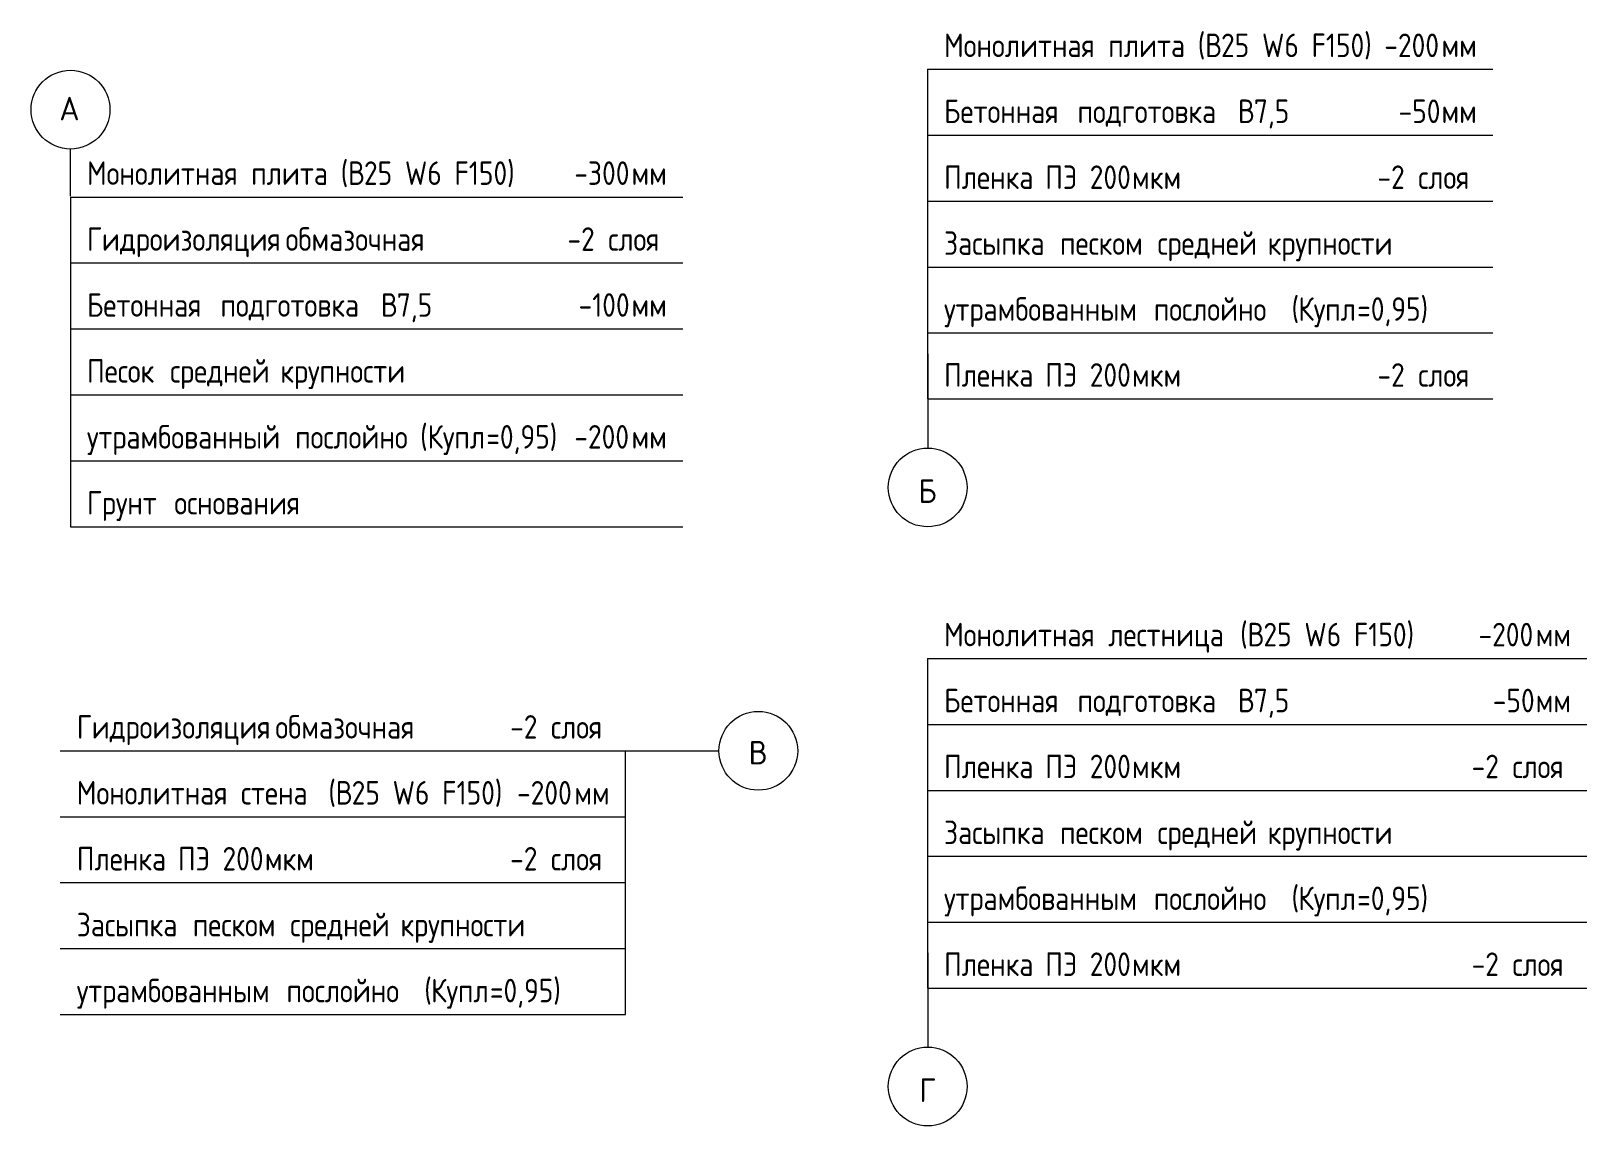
# Model space of a CAD drawing. Header units: millimetres. Extents: x -35908 to 28329, y -4005 to 79343.
# Drawn here: x 13795 to 22052, y -530 to 5282 of the extents above; entities that cross this region are included whole.
import ezdxf

# ---------------------------------------------------------------- set-up
doc = ezdxf.new("R2010")
doc.units = ezdxf.units.MM
doc.layers.add('AA_Vinoska', color=7, linetype='Continuous', lineweight=9)
doc.styles.add('GOST Common_1', font='GOST_Common.ttf', dxfattribs={"height": 125})
doc.styles.add('ISOCPEUR_2', font='isocpeur.TTF', dxfattribs={"width": 0.85, "height": 125})

# ---------------------------------------------------------------- blocks, each defined once
blk = doc.blocks.new('010_Флажок - ФПм-3714634-Флажки')
at = {"layer": 'AA_Vinoska'}
for p, q in [((1548.6, 4401), (1548.6, 4051)), ((1548.6, 4401), (4798.6, 4401)), ((1548.6, 4051), (4798.6, 4051)), ((1548.6, 4051), (1548.6, 3701)), ((1548.6, 3701), (1548.6, 3351)), ((1548.6, 3701), (4798.6, 3701)), ((1548.6, 3351), (1548.6, 3001)), ((1548.6, 3351), (4798.6, 3351)), ((1548.6, 3001), (1548.6, 2651)), ((1548.6, 3001), (4798.6, 3001)), ((1548.6, 2651), (4798.6, 2651))]:
    blk.add_line(p, q, dxfattribs=at)
blk = doc.blocks.new('010_Флажок - ППм-3714639-Флажки')
at = {"layer": 'AA_Vinoska'}
for p, q in [((6097.8, 5079.5), (6097.8, 4729.5)), ((6097.8, 5079.5), (9097.8, 5079.5)), ((6097.8, 4729.5), (9097.8, 4729.5)), ((6097.8, 4729.5), (6097.8, 4379.5)), ((6097.8, 4379.5), (6097.8, 4029.5)), ((6097.8, 4379.5), (9097.8, 4379.5)), ((6097.8, 4029.5), (6097.8, 3679.5)), ((6097.8, 4029.5), (9097.8, 4029.5)), ((6097.8, 3679.5), (6097.8, 3329.5)), ((6097.8, 3679.5), (9097.8, 3679.5)), ((6097.8, 3329.5), (9097.8, 3329.5))]:
    blk.add_line(p, q, dxfattribs=at)
blk = doc.blocks.new('010_Флажок - СТм-3875696-Флажки')
at = {"layer": 'AA_Vinoska'}
for p, q in [((1494.6, 1461.1), (4494.6, 1461.1)), ((4494.6, 1111.1), (4494.6, 1461.1)), ((1494.6, 1111.1), (4494.6, 1111.1)), ((4494.6, 761.1), (4494.6, 1111.1)), ((1494.6, 761.1), (4494.6, 761.1)), ((4494.6, 411.1), (4494.6, 761.1)), ((1494.6, 411.1), (4494.6, 411.1)), ((4494.6, 61.1), (4494.6, 411.1)), ((1494.6, 61.1), (4494.6, 61.1))]:
    blk.add_line(p, q, dxfattribs=at)
blk = doc.blocks.new('010_Флажок только номер _ТиповАннот_ - Узел В-3714961-Флажки')
at = {"layer": 'AA_Vinoska'}
blk.add_line((4491, 1461.1), (4991, 1461.1), dxfattribs=at)
blk.add_circle((5200, 1461.1), 209.1, dxfattribs=at)
blk = doc.blocks.new('010_Флажок - МЛм-3715258-Флажки')
at = {"layer": 'AA_Vinoska'}
for p, q in [((6097.8, 1951.1), (6097.8, 1601.1)), ((6097.8, 1951.1), (9597.8, 1951.1)), ((6097.8, 1601.1), (9597.8, 1601.1)), ((6097.8, 1601.1), (6097.8, 1251.1)), ((6097.8, 1251.1), (6097.8, 901.1)), ((6097.8, 1251.1), (9597.8, 1251.1)), ((6097.8, 901.1), (6097.8, 551.1)), ((6097.8, 901.1), (9597.8, 901.1)), ((6097.8, 551.1), (6097.8, 201.1)), ((6097.8, 551.1), (9597.8, 551.1)), ((6097.8, 201.1), (9597.8, 201.1))]:
    blk.add_line(p, q, dxfattribs=at)
blk = doc.blocks.new('010_Флажок только номер _ТиповАннот_ - Узел А-3718539-Флажки')
at = {"layer": 'AA_Vinoska'}
blk.add_line((1549.2, 4406.2), (1549.2, 4656.2), dxfattribs=at)
blk.add_circle((1549.2, 4865.2), 209.1, dxfattribs=at)
blk = doc.blocks.new('010_Флажок только номер _ТиповАннот_ - Узел Б-3718552-Флажки')
at = {"layer": 'AA_Vinoska'}
blk.add_line((6099, 3568.6), (6099, 3068.6), dxfattribs=at)
blk.add_circle((6099, 2859.5), 209.1, dxfattribs=at)
blk = doc.blocks.new('010_Флажок только номер _ТиповАннот_ - Узел Г-3875677-Флажки')
at = {"layer": 'AA_Vinoska'}
blk.add_line((6099, 387.9), (6099, -112.1), dxfattribs=at)
blk.add_circle((6099, -321.2), 209.1, dxfattribs=at)

msp = doc.modelspace()

# ---------------------------------------------------------------- block references
at = {"layer": 'AA_Vinoska'}
for name in ['010_Флажок только номер _ТиповАннот_ - Узел А-3718539-Флажки', '010_Флажок - ППм-3714639-Флажки', '010_Флажок - ФПм-3714634-Флажки', '010_Флажок только номер _ТиповАннот_ - Узел Б-3718552-Флажки', '010_Флажок - МЛм-3715258-Флажки', '010_Флажок только номер _ТиповАннот_ - Узел В-3714961-Флажки', '010_Флажок - СТм-3875696-Флажки', '010_Флажок только номер _ТиповАннот_ - Узел Г-3875677-Флажки']:
    msp.add_blockref(name, (12454.4073, 0), dxfattribs=at)

# ---------------------------------------------------------------- texts
at = {"layer": 'AA_Vinoska', "char_height": 125, "attachment_point": 1}
for s, insert, width, style in [('Монолитная', (18640.1289, 5268.9844), 977.858328, 'ISOCPEUR_2'), ('\\fISOCPEUR|b0|i0|c204|p34|;\\W.85; ', (19446.9427, 5268.9844), 78.364953, 'ISOCPEUR_2'), ('плита', (19511.6003, 5268.9844), 494.039922, 'ISOCPEUR_2'), (' (', (19919.224, 5268.9844), 129.472531, 'ISOCPEUR_2'), ('\\fISOCPEUR|b0|i0|c204|p34|;\\W.85;В', (20026.0495, 5268.9844), 102.215156, 'ISOCPEUR_2'), ('25 W6 F150)', (20110.3854, 5268.9844), 967.636812, 'ISOCPEUR_2'), ('-200', (20976.9961, 5268.9844), 367.974562, 'ISOCPEUR_2'), ('мм', (21280.6055, 5268.9844), 204.430312, 'ISOCPEUR_2'), ('\\fGOST Common|b0|i0|c204|p34|;А', (13944.3355, 4933.2687), 136.286875, 'GOST Common_1'), ('Бетонная', (18640.1289, 4918.9844), 780.242359, 'ISOCPEUR_2'), ('\\fISOCPEUR|b0|i0|c204|p34|;\\W.85; ', (19283.8933, 4918.9844), 78.364953, 'ISOCPEUR_2'), ('подготовка', (19348.5508, 4918.9844), 954.008125, 'ISOCPEUR_2'), ('\\fISOCPEUR|b0|i0|c204|p34|;\\W.85; ', (20135.6862, 4918.9844), 78.364953, 'ISOCPEUR_2'), ('\\fISOCPEUR|b0|i0|c204|p34|;\\W.85;В', (20200.3438, 4918.9844), 102.215156, 'ISOCPEUR_2'), ('7,5', (20284.6797, 4918.9844), 228.280516, 'ISOCPEUR_2'), ('-50', (21052.6461, 4918.9844), 275.980922, 'ISOCPEUR_2'), ('мм', (21280.3531, 4918.9844), 204.430312, 'ISOCPEUR_2'), ('Монолитная', (14090.9282, 4590.4925), 977.858328, 'ISOCPEUR_2'), ('\\fISOCPEUR|b0|i0|c204|p34|;\\W.85; ', (14897.742, 4590.4925), 78.364953, 'ISOCPEUR_2'), ('плита', (14962.3995, 4590.4925), 494.039922, 'ISOCPEUR_2'), (' (', (15370.0232, 4590.4925), 129.472531, 'ISOCPEUR_2'), ('\\fISOCPEUR|b0|i0|c204|p34|;\\W.85;В', (15476.8488, 4590.4925), 102.215156, 'ISOCPEUR_2'), ('25 W6 F150)', (15561.1847, 4590.4925), 967.636812, 'ISOCPEUR_2'), ('-300', (16677.7954, 4590.4925), 367.974562, 'ISOCPEUR_2'), ('мм', (16981.4047, 4590.4925), 204.430312, 'ISOCPEUR_2'), ('Пленка', (18640.1289, 4568.9844), 572.404875, 'ISOCPEUR_2'), ('\\fISOCPEUR|b0|i0|c204|p34|;\\W.85; ', (19112.4102, 4568.9844), 78.364953, 'ISOCPEUR_2'), ('ПЭ', (19177.0677, 4568.9844), 204.430312, 'ISOCPEUR_2'), (' 200', (19345.7396, 4568.9844), 354.345875, 'ISOCPEUR_2'), ('-2 ', (20940.4461, 4568.9844), 262.352234, 'ISOCPEUR_2'), ('мкм', (19638.1042, 4568.9844), 296.423953, 'ISOCPEUR_2'), ('слоя', (21156.9084, 4568.9844), 354.345875, 'ISOCPEUR_2'), ('Гидроизоляция', (14090.9282, 4240.4925), 1199.3245, 'ISOCPEUR_2'), ('\\fISOCPEUR|b0|i0|c204|p34|;\\W.85; ', (15080.4698, 4240.4925), 78.364953, 'ISOCPEUR_2'), ('обмазочная', (15145.1274, 4240.4925), 943.786609, 'ISOCPEUR_2'), ('-2 ', (16641.2454, 4240.4925), 262.352234, 'ISOCPEUR_2'), ('Засыпка', (18640.1289, 4218.9844), 667.805687, 'ISOCPEUR_2'), ('\\fISOCPEUR|b0|i0|c204|p34|;\\W.85; ', (19191.1237, 4218.9844), 78.364953, 'ISOCPEUR_2'), ('\\fISOCPEUR|b0|i0|c204|p34|;\\W.85; ', (19708.3841, 4218.9844), 78.364953, 'ISOCPEUR_2'), ('средней', (19773.0417, 4218.9844), 630.326797, 'ISOCPEUR_2'), ('\\fISOCPEUR|b0|i0|c204|p34|;\\W.85; ', (20293.1133, 4218.9844), 78.364953, 'ISOCPEUR_2'), ('слоя', (16857.7076, 4240.4925), 354.345875, 'ISOCPEUR_2'), ('песком', (19255.7813, 4218.9844), 548.554672, 'ISOCPEUR_2'), ('крупности', (20357.7709, 4218.9844), 838.164281, 'ISOCPEUR_2'), ('Бетонная', (14090.9282, 3890.4925), 780.242359, 'ISOCPEUR_2'), ('\\fISOCPEUR|b0|i0|c204|p34|;\\W.85; ', (14734.6925, 3890.4925), 78.364953, 'ISOCPEUR_2'), ('\\fISOCPEUR|b0|i0|c204|p34|;\\W.85; ', (15586.4855, 3890.4925), 78.364953, 'ISOCPEUR_2'), ('\\fISOCPEUR|b0|i0|c204|p34|;\\W.85;В', (15651.143, 3890.4925), 102.215156, 'ISOCPEUR_2'), ('7,5', (15735.479, 3890.4925), 228.280516, 'ISOCPEUR_2'), ('-100', (16700.3204, 3890.4925), 340.717187, 'ISOCPEUR_2'), ('  (', (20349.3373, 3868.9844), 207.837484, 'ISOCPEUR_2'), ('=0,95)', (20832.8633, 3868.9844), 463.375375, 'ISOCPEUR_2'), ('подготовка', (14799.3501, 3890.4925), 954.008125, 'ISOCPEUR_2'), ('мм', (16981.4402, 3890.4925), 204.430312, 'ISOCPEUR_2'), ('утрамбованным', (18640.1289, 3868.9844), 1270.875109, 'ISOCPEUR_2'), ('\\fISOCPEUR|b0|i0|c204|p34|;\\W.85; ', (19688.7058, 3868.9844), 78.364953, 'ISOCPEUR_2'), ('послойно', (19753.3633, 3868.9844), 722.320437, 'ISOCPEUR_2'), ('Купл', (20520.8203, 3868.9844), 378.196078, 'ISOCPEUR_2'), ('Песок', (14090.9282, 3540.4925), 456.561031, 'ISOCPEUR_2'), ('\\fISOCPEUR|b0|i0|c204|p34|;\\W.85; ', (14467.6287, 3540.4925), 78.364953, 'ISOCPEUR_2'), ('средней', (14532.2863, 3540.4925), 630.326797, 'ISOCPEUR_2'), ('\\fISOCPEUR|b0|i0|c204|p34|;\\W.85; ', (15052.3579, 3540.4925), 78.364953, 'ISOCPEUR_2'), ('крупности', (15117.0154, 3540.4925), 838.164281, 'ISOCPEUR_2'), ('Пленка', (18640.1289, 3518.9844), 572.404875, 'ISOCPEUR_2'), ('\\fISOCPEUR|b0|i0|c204|p34|;\\W.85; ', (19112.4102, 3518.9844), 78.364953, 'ISOCPEUR_2'), ('ПЭ', (19177.0677, 3518.9844), 204.430312, 'ISOCPEUR_2'), (' 200', (19345.7396, 3518.9844), 354.345875, 'ISOCPEUR_2'), ('мкм', (19638.1042, 3518.9844), 296.423953, 'ISOCPEUR_2'), ('-2 ', (20940.4461, 3518.9844), 262.352234, 'ISOCPEUR_2'), ('слоя', (21156.9084, 3518.9844), 354.345875, 'ISOCPEUR_2'), ('утрамбованный', (14090.9282, 3190.4925), 1260.653594, 'ISOCPEUR_2'), ('\\fISOCPEUR|b0|i0|c204|p34|;\\W.85; ', (15131.0714, 3190.4925), 78.364953, 'ISOCPEUR_2'), ('послойно', (15195.729, 3190.4925), 722.320438, 'ISOCPEUR_2'), (' (', (15791.7029, 3190.4925), 129.472531, 'ISOCPEUR_2'), ('Купл', (15898.5284, 3190.4925), 378.196078, 'ISOCPEUR_2'), ('=0,95)', (16210.5714, 3190.4925), 463.375375, 'ISOCPEUR_2'), ('-200', (16677.7954, 3190.4925), 367.974562, 'ISOCPEUR_2'), ('мм', (16981.4047, 3190.4925), 204.430312, 'ISOCPEUR_2'), ('\\fGOST Common|b0|i0|c204|p34|;Б', (18503.3869, 2902.3833), 120.253125, 'GOST Common_1'), ('Грунт', (14090.9282, 2840.4925), 483.818406, 'ISOCPEUR_2'), ('\\fISOCPEUR|b0|i0|c204|p34|;\\W.85; ', (14490.1183, 2840.4925), 78.364953, 'ISOCPEUR_2'), ('основания', (14554.7758, 2840.4925), 824.535594, 'ISOCPEUR_2'), (' (', (20144.1198, 2140.6302), 129.472531, 'ISOCPEUR_2'), ('25 W6 F150)', (20335.2813, 2140.6302), 967.636812, 'ISOCPEUR_2'), ('Монолитная', (18640.1289, 2140.6302), 977.858328, 'ISOCPEUR_2'), ('\\fISOCPEUR|b0|i0|c204|p34|;\\W.85; ', (19446.9427, 2140.6302), 78.364953, 'ISOCPEUR_2'), ('лестница', (19511.6003, 2140.6302), 766.613672, 'ISOCPEUR_2'), ('\\fISOCPEUR|b0|i0|c204|p34|;\\W.85;В', (20250.9453, 2140.6302), 102.215156, 'ISOCPEUR_2'), ('-200', (21476.9961, 2140.6302), 367.974562, 'ISOCPEUR_2'), ('мм', (21780.6055, 2140.6302), 204.430312, 'ISOCPEUR_2'), ('Бетонная', (18640.1289, 1790.6302), 780.242359, 'ISOCPEUR_2'), ('\\fISOCPEUR|b0|i0|c204|p34|;\\W.85; ', (19283.8933, 1790.6302), 78.364953, 'ISOCPEUR_2'), ('подготовка', (19348.5508, 1790.6302), 954.008125, 'ISOCPEUR_2'), ('\\fISOCPEUR|b0|i0|c204|p34|;\\W.85; ', (20135.6862, 1790.6302), 78.364953, 'ISOCPEUR_2'), ('\\fISOCPEUR|b0|i0|c204|p34|;\\W.85;В', (20200.3438, 1790.6302), 102.215156, 'ISOCPEUR_2'), ('7,5', (20284.6797, 1790.6302), 228.280516, 'ISOCPEUR_2'), ('-50', (21552.6461, 1790.6302), 275.980922, 'ISOCPEUR_2'), ('мм', (21780.3531, 1790.6302), 204.430312, 'ISOCPEUR_2'), ('Гидроизоляция', (14036.8458, 1650.6302), 1199.3245, 'ISOCPEUR_2'), ('\\fISOCPEUR|b0|i0|c204|p34|;\\W.85; ', (15026.3875, 1650.6302), 78.364953, 'ISOCPEUR_2'), ('обмазочная', (15091.045, 1650.6302), 943.786609, 'ISOCPEUR_2'), ('-2 ', (16337.163, 1650.6302), 262.352234, 'ISOCPEUR_2'), ('слоя', (16553.6252, 1650.6302), 354.345875, 'ISOCPEUR_2'), ('\\fGOST Common|b0|i0|c204|p34|;В', (17603.1718, 1513.894), 124.261562, 'GOST Common_1'), ('Пленка', (18640.1289, 1440.6302), 572.404875, 'ISOCPEUR_2'), ('\\fISOCPEUR|b0|i0|c204|p34|;\\W.85; ', (19112.4102, 1440.6302), 78.364953, 'ISOCPEUR_2'), ('ПЭ', (19177.0677, 1440.6302), 204.430312, 'ISOCPEUR_2'), (' 200', (19345.7396, 1440.6302), 354.345875, 'ISOCPEUR_2'), ('-2 ', (21440.4461, 1440.6302), 262.352234, 'ISOCPEUR_2'), ('мкм', (19638.1042, 1440.6302), 296.423953, 'ISOCPEUR_2'), ('слоя', (21656.9084, 1440.6302), 354.345875, 'ISOCPEUR_2'), ('Монолитная', (14036.8458, 1300.6302), 977.858328, 'ISOCPEUR_2'), ('\\fISOCPEUR|b0|i0|c204|p34|;\\W.85; ', (14843.6596, 1300.6302), 78.364953, 'ISOCPEUR_2'), ('стена', (14908.3172, 1300.6302), 480.411234, 'ISOCPEUR_2'), (' (', (15304.6961, 1300.6302), 129.472531, 'ISOCPEUR_2'), ('\\fISOCPEUR|b0|i0|c204|p34|;\\W.85;В', (15411.5216, 1300.6302), 102.215156, 'ISOCPEUR_2'), ('25 W6 F150)', (15495.8575, 1300.6302), 967.636812, 'ISOCPEUR_2'), ('-200', (16373.713, 1300.6302), 367.974562, 'ISOCPEUR_2'), ('мм', (16677.3224, 1300.6302), 204.430312, 'ISOCPEUR_2'), ('Засыпка', (18640.1289, 1090.6302), 667.805687, 'ISOCPEUR_2'), ('\\fISOCPEUR|b0|i0|c204|p34|;\\W.85; ', (19191.1237, 1090.6302), 78.364953, 'ISOCPEUR_2'), ('\\fISOCPEUR|b0|i0|c204|p34|;\\W.85; ', (19708.3841, 1090.6302), 78.364953, 'ISOCPEUR_2'), ('средней', (19773.0417, 1090.6302), 630.326797, 'ISOCPEUR_2'), ('\\fISOCPEUR|b0|i0|c204|p34|;\\W.85; ', (20293.1133, 1090.6302), 78.364953, 'ISOCPEUR_2'), ('песком', (19255.7813, 1090.6302), 548.554672, 'ISOCPEUR_2'), ('крупности', (20357.7709, 1090.6302), 838.164281, 'ISOCPEUR_2'), ('Пленка', (14036.8458, 950.6302), 572.404875, 'ISOCPEUR_2'), ('\\fISOCPEUR|b0|i0|c204|p34|;\\W.85; ', (14509.1271, 950.6302), 78.364953, 'ISOCPEUR_2'), ('ПЭ', (14573.7846, 950.6302), 204.430312, 'ISOCPEUR_2'), (' 200', (14742.4565, 950.6302), 354.345875, 'ISOCPEUR_2'), ('мкм', (15034.8211, 950.6302), 296.423953, 'ISOCPEUR_2'), ('-2 ', (16337.163, 950.6302), 262.352234, 'ISOCPEUR_2'), ('слоя', (16553.6252, 950.6302), 354.345875, 'ISOCPEUR_2'), ('  (', (20349.3373, 740.6302), 207.837484, 'ISOCPEUR_2'), ('=0,95)', (20832.8633, 740.6302), 463.375375, 'ISOCPEUR_2'), ('утрамбованным', (18640.1289, 740.6302), 1270.875109, 'ISOCPEUR_2'), ('\\fISOCPEUR|b0|i0|c204|p34|;\\W.85; ', (19688.7058, 740.6302), 78.364953, 'ISOCPEUR_2'), ('послойно', (19753.3633, 740.6302), 722.320437, 'ISOCPEUR_2'), ('Купл', (20520.8203, 740.6302), 378.196078, 'ISOCPEUR_2'), ('Засыпка', (14036.8458, 600.6302), 667.805687, 'ISOCPEUR_2'), ('\\fISOCPEUR|b0|i0|c204|p34|;\\W.85; ', (14587.8406, 600.6302), 78.364953, 'ISOCPEUR_2'), ('\\fISOCPEUR|b0|i0|c204|p34|;\\W.85; ', (15105.101, 600.6302), 78.364953, 'ISOCPEUR_2'), ('средней', (15169.7586, 600.6302), 630.326797, 'ISOCPEUR_2'), ('\\fISOCPEUR|b0|i0|c204|p34|;\\W.85; ', (15689.8302, 600.6302), 78.364953, 'ISOCPEUR_2'), ('песком', (14652.4982, 600.6302), 548.554672, 'ISOCPEUR_2'), ('крупности', (15754.4877, 600.6302), 838.164281, 'ISOCPEUR_2'), ('Пленка', (18640.1289, 390.6302), 572.404875, 'ISOCPEUR_2'), ('\\fISOCPEUR|b0|i0|c204|p34|;\\W.85; ', (19112.4102, 390.6302), 78.364953, 'ISOCPEUR_2'), ('ПЭ', (19177.0677, 390.6302), 204.430312, 'ISOCPEUR_2'), (' 200', (19345.7396, 390.6302), 354.345875, 'ISOCPEUR_2'), ('мкм', (19638.1042, 390.6302), 296.423953, 'ISOCPEUR_2'), ('-2 ', (21440.4461, 390.6302), 262.352234, 'ISOCPEUR_2'), ('слоя', (21656.9084, 390.6302), 354.345875, 'ISOCPEUR_2'), ('утрамбованным', (14036.8458, 250.6302), 1270.875109, 'ISOCPEUR_2'), ('\\fISOCPEUR|b0|i0|c204|p34|;\\W.85; ', (15085.4226, 250.6302), 78.364953, 'ISOCPEUR_2'), ('послойно', (15150.0802, 250.6302), 722.320437, 'ISOCPEUR_2'), ('  (', (15746.0541, 250.6302), 207.837484, 'ISOCPEUR_2'), ('Купл', (15917.5372, 250.6302), 378.196078, 'ISOCPEUR_2'), ('=0,95)', (16229.5802, 250.6302), 463.375375, 'ISOCPEUR_2'), ('\\fGOST Common|b0|i0|c204|p34|;Г', (18508.3869, -278.2933), 108.227812, 'GOST Common_1')]:
    msp.add_mtext(s, dxfattribs=dict(at, insert=insert, width=width, style=style))

doc.saveas('drawing.dxf')
